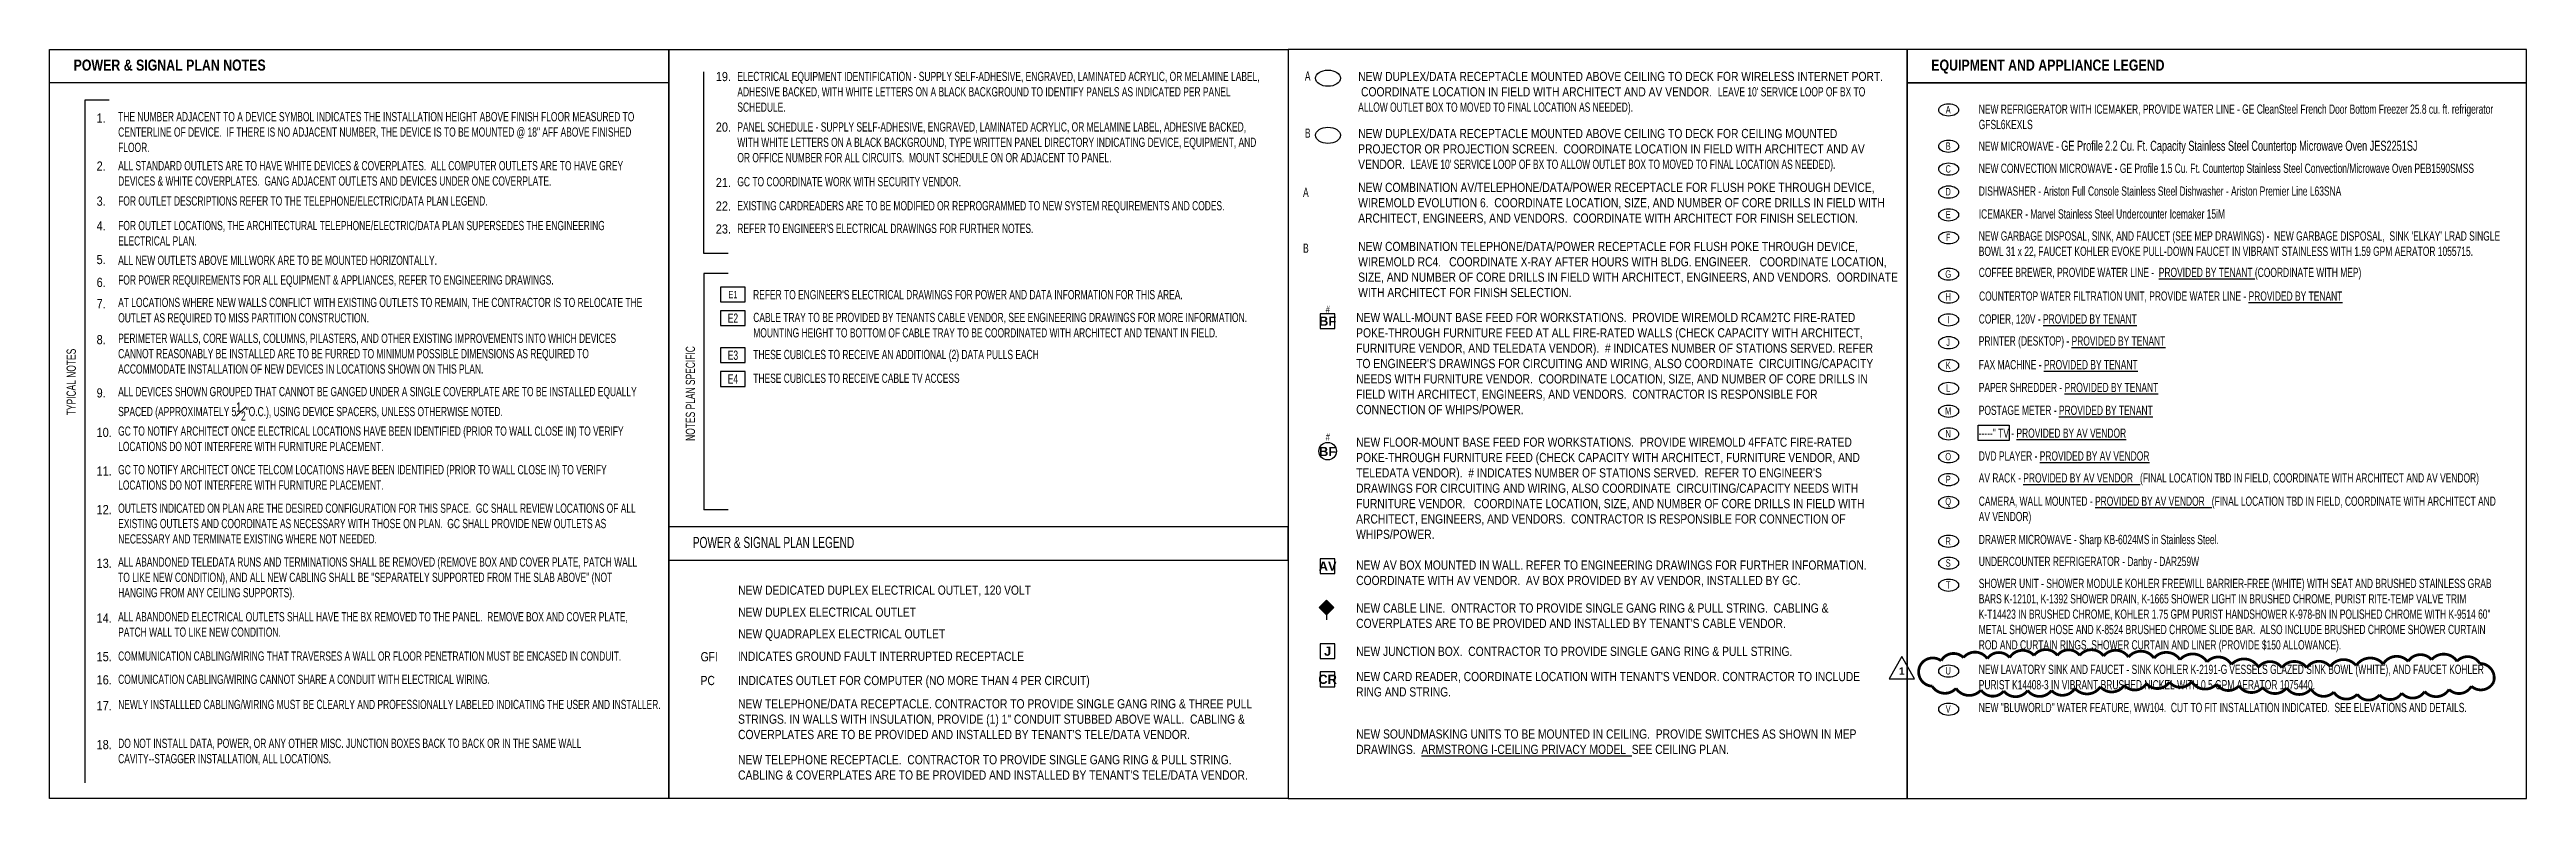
# Model space of a CAD drawing. Header units: inches. Extents: x 1251 to 3941, y 569 to 1382.
import ezdxf
from ezdxf.enums import TextEntityAlignment as Align

# ---------------------------------------------------------------- set-up
doc = ezdxf.new("R2010")
doc.units = ezdxf.units.IN
doc.header["$LTSCALE"] = 96
doc.header["$MEASUREMENT"] = 0
for name, color, linetype in [('A-Anno-PwrS', 7, 'Continuous'), ('A-Anno-Revs-PwrS', 181, 'Continuous'), ('A-Powr-Neww', 4, 'Continuous'), ('Legend 300$0$A-Anno-PwrS', 7, 'Continuous'), ('Legend 300$0$A-Powr-Neww', 4, 'Continuous')]:
    doc.layers.add(name, color=color, linetype=linetype)
doc.styles.add('Legend 300$0$OTJ_Title1', font='ARIALN.TTF')
doc.styles.add('Legend 300$0$XFINE_1-8', font='ARIALN.TTF', dxfattribs={"width": 0.8, "height": 8})
doc.styles.add('OTJ_Title1', font='arialbd.ttf')
doc.styles.add('RomanS', font='romans.shx')
doc.styles.add('XFINE', font='helvlght.shx', dxfattribs={"width": 0.85, "bigfont": 'special.shx'})
doc.styles.add('XFINE_0', font='ARIALN.TTF', dxfattribs={"width": 0.8})
doc.styles.add('XFINE_1', font='ARIALN.TTF', dxfattribs={"width": 0.8, "height": 1.25})
doc.styles.add('XFINE_1-8', font='ARIALN.TTF', dxfattribs={"width": 0.8, "height": 10})

# ---------------------------------------------------------------- blocks, each defined once
blk = doc.blocks.new('multi-note')
at = {"color": 4}
blk.add_lwpolyline([(-1.67, -1), (1.67, -1), (1.67, 1), (-1.67, 1)], close=True, dxfattribs=at)
at = {"color": 0, "style": 'XFINE_0', "width": 0.8}
blk.add_attdef('MULTI-NOTE', text='', height=1, dxfattribs=at).set_placement((0, 0), align=Align.MIDDLE_CENTER)
blk = doc.blocks.new('Legend 300$0$CABLE')
at = {"layer": 'Legend 300$0$A-Powr-Neww'}
blk.add_hatch(color=256, dxfattribs=at).paths.add_polyline_path([(0, 21.3), (8, 13.3), (0, 5.3), (-8, 13.3)])
blk.add_lwpolyline([(0, 21.3), (8, 13.3), (0, 5.3), (-8, 13.3), (0, 21.3)])
blk.add_line((0, 5.3), (0, 0), dxfattribs=at)
blk = doc.blocks.new('A$C727C1CD3')
at = {"color": 0, "linetype": 'ByBlock', "lineweight": -2}
blk.add_ellipse((13.7, 6.7), major_axis=(10.8, 0), ratio=0.619048, dxfattribs=at)
at = {"layer": 'Legend 300$0$A-Powr-Neww', "style": 'XFINE_1', "width": 0.8, "flags": 8}
blk.add_attdef('EQUIP', text='', height=8, dxfattribs=at).set_placement((15, 7), align=Align.MIDDLE)
blk = doc.blocks.new('A$C63DA0F89')
at = {"color": 0, "linetype": 'ByBlock', "lineweight": -2}
blk.add_lwpolyline([(8.8, 0), (24.8, 0), (24.8, 16), (8.8, 16)], close=True, dxfattribs=at)
at = {"color": 0, "linetype": 'ByBlock', "lineweight": -2, "style": 'OTJ_Title1', "flags": 8}
blk.add_attdef('CODE', text='', height=8, dxfattribs=at).set_placement((16.8, 8), align=Align.MIDDLE)
blk = doc.blocks.new('A$C39A66B45')
blk.add_circle((16.8, 9.6), 9.55)
at = {"color": 0, "linetype": 'ByBlock', "lineweight": -2, "style": 'OTJ_Title1', "flags": 8}
blk.add_attdef('CODE', text='', height=8, dxfattribs=at).set_placement((16.8, 9.2), align=Align.MIDDLE)
blk = doc.blocks.new('Anno_Revision_A')
blk.add_lwpolyline([(1.73, -1), (0, 2), (-1.73, -1)], close=True)
at = {"color": 7, "style": 'RomanS'}
blk.add_attdef('REVISION', text='', height=1, dxfattribs=at).set_placement((0, 0.06), align=Align.MIDDLE)

msp = doc.modelspace()

# ---------------------------------------------------------------- linework, layer by layer
msp.add_lwpolyline([(1961.6, 1160.7), (1961.6, 1358)])
at = {"color": 6}
msp.add_lwpolyline([(3379, 957.8), (3345.2, 957.8), (3345.2, 974.5), (3379, 974.5)], close=True, dxfattribs=at)
at = {"layer": 'A-Anno-PwrS'}
for p, q in [((1289.2, 1327.2), (1289.2, 585.9)), ((1315.6, 1327.2), (1289.2, 1327.2)), ((1988.1, 1160.7), (1961.6, 1160.7)), ((1961.6, 1139), (1961.6, 882.3)), ((1988.1, 1139), (1961.6, 1139)), ((1988.1, 882.3), (1961.6, 882.3))]:
    msp.add_line(p, q, dxfattribs=at)
at = {"layer": 'A-Anno-PwrS', "color": 5}
for points in [[(1251, 1382.2), (1923.4, 1382.2), (1923.4, 569), (1251, 569)], [(1251, 1382.2), (1923.4, 1382.2), (1923.4, 1346.2), (1251, 1346.2)], [(1923.4, 1382.2), (2595.9, 1382.2), (2595.9, 569), (1923.4, 569)], [(2595.9, 569), (3268.3, 569), (3268.3, 1382.2), (2595.9, 1382.2)], [(3268.3, 1346.2), (3940.8, 1346.2), (3940.8, 1382.2), (3268.3, 1382.2)], [(3268.3, 569), (3940.8, 569), (3940.8, 1345.9), (3268.3, 1345.9)]]:
    msp.add_lwpolyline(points, close=True, dxfattribs=at)
at = {"layer": 'A-Anno-Revs-PwrS', "const_width": 3}
msp.add_lwpolyline([(3355.3, 720.8, 0.5), (3329.4, 722, 0.5), (3305.2, 718.5, 0.5), (3281.6, 711.6, 0.5), (3295.4, 690.9, 0.5), (3321.3, 688.6, 0.5), (3348.4, 686.8, 0.5), (3373.2, 685.7, 0.5), (3399.1, 686.3, 0.5), (3425, 686.3, 0.5), (3450.4, 688.6, 0.5), (3478.1, 690.3, 0.5), (3504, 692, 0.5), (3528.2, 693.7, 0.5), (3553, 695.5, 0.5), (3577.2, 696, 0.5), (3604.3, 693.2, 0.5), (3628.5, 691.4, 0.5), (3654.4, 689.7, 0.5), (3680.3, 689.1, 0.5), (3706.8, 688, 0.5), (3731.6, 684.5, 0.5), (3757, 682.2, 0.5), (3781.2, 681.6, 0.5), (3805.4, 683.4, 0.5), (3830.2, 685.1, 0.5), (3856.7, 687.4, 0.5), (3880.9, 690.9, 0.5), (3905.1, 695.5, 0.5), (3890.1, 715.6, 0.5), (3865.3, 717.9, 0.5), (3837.7, 719.7, 0.5), (3812.3, 717.9, 0.5), (3785.2, 715, 0.5), (3755.8, 713.3, 0.5), (3727.6, 712.2, 0.5), (3702.2, 711, 0.5), (3675.1, 711, 0.5), (3649.8, 711.6, 0.5), (3620.4, 714.5, 0.5), (3593.9, 717.3, 0.5), (3564.5, 719.7, 0.5), (3536.3, 721.4, 0.5), (3508.6, 722.5, 0.5), (3481.5, 723.7, 0.5), (3455.6, 724.3, 0.5), (3431.4, 724.3, 0.5), (3406, 724.3, 0.5), (3379.5, 722, 0.5)], format="xyb", close=True, dxfattribs=at)
at = {"layer": 'Legend 300$0$A-Anno-PwrS', "color": 5}
msp.add_lwpolyline([(1923.4, 827.9), (2595.9, 827.9), (2595.9, 863.9), (1923.4, 863.9)], close=True, dxfattribs=at)
at = {"layer": 'Legend 300$0$A-Powr-Neww'}
for centre in [(2639.3, 1351.1), (2639.3, 1289.1)]:
    msp.add_ellipse(centre, major_axis=(13.5, 0), ratio=0.652921, dxfattribs=at)

# ---------------------------------------------------------------- block references
msp.add_blockref('Legend 300$0$CABLE', (2637.7, 763.1))
at = {"layer": 'A-Anno-PwrS'}
ref = msp.add_blockref('A$C727C1CD3', (3299.6, 1309.9), dxfattribs=at)
ref.add_attrib('EQUIP', 'A', dxfattribs={"layer": 'Legend 300$0$A-Powr-Neww', "height": 8, "style": 'XFINE_1', "width": 0.8, "flags": 8}).set_placement((3312.8, 1316.9), align=Align.MIDDLE)
ref = msp.add_blockref('A$C727C1CD3', (3299.6, 1270.5), dxfattribs=at)
ref.add_attrib('EQUIP', 'B', dxfattribs={"layer": 'Legend 300$0$A-Powr-Neww', "height": 8, "style": 'XFINE_1', "width": 0.8, "flags": 8}).set_placement((3312.8, 1277.4), align=Align.MIDDLE)
ref = msp.add_blockref('A$C727C1CD3', (3299.6, 1245.7), dxfattribs=at)
ref.add_attrib('EQUIP', 'C', dxfattribs={"layer": 'Legend 300$0$A-Powr-Neww', "height": 8, "style": 'XFINE_1', "width": 0.8, "flags": 8}).set_placement((3312.8, 1252.6), align=Align.MIDDLE)
ref = msp.add_blockref('A$C727C1CD3', (3299.6, 1220.8), dxfattribs=at)
ref.add_attrib('EQUIP', 'D', dxfattribs={"layer": 'Legend 300$0$A-Powr-Neww', "height": 8, "style": 'XFINE_1', "width": 0.8, "flags": 8}).set_placement((3312.8, 1227.8), align=Align.MIDDLE)
ref = msp.add_blockref('A$C727C1CD3', (3299.6, 1196), dxfattribs=at)
ref.add_attrib('EQUIP', 'E', dxfattribs={"layer": 'Legend 300$0$A-Powr-Neww', "height": 8, "style": 'XFINE_1', "width": 0.8, "flags": 8}).set_placement((3312.8, 1203), align=Align.MIDDLE)
ref = msp.add_blockref('A$C727C1CD3', (3299.6, 1171.2), dxfattribs=at)
ref.add_attrib('EQUIP', 'F', dxfattribs={"layer": 'Legend 300$0$A-Powr-Neww', "height": 8, "style": 'XFINE_1', "width": 0.8, "flags": 8}).set_placement((3312.8, 1178.2), align=Align.MIDDLE)
ref = msp.add_blockref('A$C727C1CD3', (3299.6, 1131.6), dxfattribs=at)
ref.add_attrib('EQUIP', 'G', dxfattribs={"layer": 'Legend 300$0$A-Powr-Neww', "height": 8, "style": 'XFINE_1', "width": 0.8, "flags": 8}).set_placement((3312.8, 1138.5), align=Align.MIDDLE)
at = {"layer": 'A-Anno-PwrS', "xscale": 8, "yscale": 8, "zscale": 8}
msp.add_blockref('multi-note', (1993.1, 1116.2), dxfattribs=at).add_auto_attribs({'MULTI-NOTE': 'E1'})
at = {"layer": 'A-Anno-PwrS'}
ref = msp.add_blockref('A$C727C1CD3', (3299.6, 1106.8), dxfattribs=at)
ref.add_attrib('EQUIP', 'H', dxfattribs={"layer": 'Legend 300$0$A-Powr-Neww', "height": 8, "style": 'XFINE_1', "width": 0.8, "flags": 8}).set_placement((3312.8, 1113.7), align=Align.MIDDLE)
ref = msp.add_blockref('multi-note', (1993.1, 1090.5), dxfattribs=dict(at, xscale=8, yscale=8, zscale=8))
ref.add_attrib('MULTI-NOTE', 'E2', dxfattribs={"layer": '0', "color": 0, "height": 10, "style": 'XFINE_0', "width": 0.8}).set_placement((1993.1, 1090.5), align=Align.MIDDLE_CENTER)
ref = msp.add_blockref('A$C727C1CD3', (3299.6, 1082), dxfattribs=at)
ref.add_attrib('EQUIP', 'I', dxfattribs={"layer": 'Legend 300$0$A-Powr-Neww', "height": 8, "style": 'XFINE_1', "width": 0.8, "flags": 8}).set_placement((3312.8, 1088.9), align=Align.MIDDLE)
ref = msp.add_blockref('multi-note', (1993.1, 1050.3), dxfattribs=dict(at, xscale=8, yscale=8, zscale=8))
ref.add_attrib('MULTI-NOTE', 'E3', dxfattribs={"layer": '0', "color": 0, "height": 10, "style": 'XFINE_0', "width": 0.8}).set_placement((1993.1, 1050.3), align=Align.MIDDLE_CENTER)
ref = msp.add_blockref('A$C727C1CD3', (3299.6, 1057.2), dxfattribs=at)
ref.add_attrib('EQUIP', 'J', dxfattribs={"layer": 'Legend 300$0$A-Powr-Neww', "height": 8, "style": 'XFINE_1', "width": 0.8, "flags": 8}).set_placement((3312.8, 1064.2), align=Align.MIDDLE)
ref = msp.add_blockref('multi-note', (1993.1, 1024.5), dxfattribs=dict(at, xscale=8, yscale=8, zscale=8))
ref.add_attrib('MULTI-NOTE', 'E4', dxfattribs={"layer": '0', "color": 0, "height": 10, "style": 'XFINE_0', "width": 0.8}).set_placement((1993.1, 1024.5), align=Align.MIDDLE_CENTER)
ref = msp.add_blockref('A$C727C1CD3', (3299.6, 1032.4), dxfattribs=at)
ref.add_attrib('EQUIP', 'K', dxfattribs={"layer": 'Legend 300$0$A-Powr-Neww', "height": 8, "style": 'XFINE_1', "width": 0.8, "flags": 8}).set_placement((3312.8, 1039.4), align=Align.MIDDLE)
ref = msp.add_blockref('A$C727C1CD3', (3299.6, 1007.6), dxfattribs=at)
ref.add_attrib('EQUIP', 'L', dxfattribs={"layer": 'Legend 300$0$A-Powr-Neww', "height": 8, "style": 'XFINE_1', "width": 0.8, "flags": 8}).set_placement((3312.8, 1014.6), align=Align.MIDDLE)
ref = msp.add_blockref('A$C727C1CD3', (3299.6, 982.8), dxfattribs=at)
ref.add_attrib('EQUIP', 'M', dxfattribs={"layer": 'Legend 300$0$A-Powr-Neww', "height": 8, "style": 'XFINE_1', "width": 0.8, "flags": 8}).set_placement((3312.8, 989.8), align=Align.MIDDLE)
ref = msp.add_blockref('A$C727C1CD3', (3299.6, 958.1), dxfattribs=at)
ref.add_attrib('EQUIP', 'N', dxfattribs={"layer": 'Legend 300$0$A-Powr-Neww', "height": 8, "style": 'XFINE_1', "width": 0.8, "flags": 8}).set_placement((3312.8, 965), align=Align.MIDDLE)
ref = msp.add_blockref('A$C727C1CD3', (3299.6, 933.3), dxfattribs=at)
ref.add_attrib('EQUIP', 'O', dxfattribs={"layer": 'Legend 300$0$A-Powr-Neww', "height": 8, "style": 'XFINE_1', "width": 0.8, "flags": 8}).set_placement((3312.8, 940.2), align=Align.MIDDLE)
ref = msp.add_blockref('A$C727C1CD3', (3299.6, 908.5), dxfattribs=at)
ref.add_attrib('EQUIP', 'P', dxfattribs={"layer": 'Legend 300$0$A-Powr-Neww', "height": 8, "style": 'XFINE_1', "width": 0.8, "flags": 8}).set_placement((3312.8, 915.4), align=Align.MIDDLE)
ref = msp.add_blockref('A$C727C1CD3', (3299.6, 883.7), dxfattribs=at)
ref.add_attrib('EQUIP', 'Q', dxfattribs={"layer": 'Legend 300$0$A-Powr-Neww', "height": 8, "style": 'XFINE_1', "width": 0.8, "flags": 8}).set_placement((3312.8, 890.6), align=Align.MIDDLE)
ref = msp.add_blockref('A$C727C1CD3', (3299.6, 841.6), dxfattribs=at)
ref.add_attrib('EQUIP', 'R', dxfattribs={"layer": 'Legend 300$0$A-Powr-Neww', "height": 8, "style": 'XFINE_1', "width": 0.8, "flags": 8}).set_placement((3312.8, 848.5), align=Align.MIDDLE)
ref = msp.add_blockref('A$C727C1CD3', (3299.6, 817.8), dxfattribs=at)
ref.add_attrib('EQUIP', 'S', dxfattribs={"layer": 'Legend 300$0$A-Powr-Neww', "height": 8, "style": 'XFINE_1', "width": 0.8, "flags": 8}).set_placement((3312.8, 824.7), align=Align.MIDDLE)
ref = msp.add_blockref('A$C727C1CD3', (3299.6, 793.9), dxfattribs=at)
ref.add_attrib('EQUIP', 'T', dxfattribs={"layer": 'Legend 300$0$A-Powr-Neww', "height": 8, "style": 'XFINE_1', "width": 0.8, "flags": 8}).set_placement((3312.8, 800.9), align=Align.MIDDLE)
ref = msp.add_blockref('A$C727C1CD3', (3299.6, 700.6), dxfattribs=at)
ref.add_attrib('EQUIP', 'U', dxfattribs={"layer": 'Legend 300$0$A-Powr-Neww', "height": 8, "style": 'XFINE_1', "width": 0.8, "flags": 8}).set_placement((3312.8, 707.6), align=Align.MIDDLE)
ref = msp.add_blockref('A$C727C1CD3', (3299.6, 659.2), dxfattribs=at)
ref.add_attrib('EQUIP', 'V', dxfattribs={"layer": 'Legend 300$0$A-Powr-Neww', "height": 8, "style": 'XFINE_1', "width": 0.8, "flags": 8}).set_placement((3312.8, 666.1), align=Align.MIDDLE)
at = {"layer": 'A-Anno-Revs-PwrS'}
ref = msp.add_blockref('Anno_Revision_A', (3262.5, 707), dxfattribs=dict(at, xscale=8, yscale=8, zscale=8))
ref.add_attrib('REVISION', '1', dxfattribs={"layer": '0', "color": 7, "height": 8, "style": 'OTJ_Title1'}).set_placement((3262.5, 707.4), align=Align.MIDDLE)
at = {"layer": 'A-Powr-Neww', "color": 4, "linetype": 'Continuous', "lineweight": -3}
ref = msp.add_blockref('A$C63DA0F89', (2622.1, 1079.3), dxfattribs=at)
ref.add_attrib('CODE', 'BF', dxfattribs={"layer": '0', "color": 0, "linetype": 'ByBlock', "lineweight": -2, "height": 10, "style": 'OTJ_Title1', "flags": 8}).set_placement((2638.9, 1087.3), align=Align.MIDDLE)
ref = msp.add_blockref('A$C39A66B45', (2622.1, 936.5), dxfattribs=at)
ref.add_attrib('CODE', 'BF', dxfattribs={"layer": '0', "color": 0, "linetype": 'ByBlock', "lineweight": -2, "height": 10, "style": 'OTJ_Title1', "flags": 8}).set_placement((2638.9, 945.7), align=Align.MIDDLE)
ref = msp.add_blockref('A$C63DA0F89', (2622.1, 813.2), dxfattribs=at)
ref.add_attrib('CODE', 'AV', dxfattribs={"layer": '0', "color": 0, "linetype": 'ByBlock', "lineweight": -2, "height": 10, "style": 'OTJ_Title1', "flags": 8}).set_placement((2638.9, 821.2), align=Align.MIDDLE)
ref = msp.add_blockref('A$C63DA0F89', (2622.1, 720.9), dxfattribs=at)
ref.add_attrib('CODE', 'J', dxfattribs={"layer": '0', "color": 0, "linetype": 'ByBlock', "lineweight": -2, "height": 10, "style": 'OTJ_Title1', "flags": 8}).set_placement((2638.9, 728.9), align=Align.MIDDLE)
ref = msp.add_blockref('A$C63DA0F89', (2622.1, 690.4), dxfattribs=at)
ref.add_attrib('CODE', 'CR', dxfattribs={"layer": '0', "color": 0, "linetype": 'ByBlock', "lineweight": -2, "height": 10, "style": 'OTJ_Title1', "flags": 8}).set_placement((2638.9, 698.4), align=Align.MIDDLE)

# ---------------------------------------------------------------- texts
at = {"layer": 'A-Anno-PwrS', "style": 'OTJ_Title1', "width": 0.8}
for s, p in [('POWER & SIGNAL PLAN NOTES', (1277.1, 1359.3)), ('EQUIPMENT AND APPLIANCE LEGEND', (3294.4, 1359.3))]:
    msp.add_text(s, height=12, dxfattribs=at).set_placement(p)
at = {"layer": 'A-Anno-PwrS', "style": 'XFINE_1-8', "width": 0.8}
for p in [(2636.9, 1096.1), (2636.9, 957.6)]:
    msp.add_text('#', height=8, rotation=359.9157, dxfattribs=at).set_placement(p)
at = {"layer": 'A-Anno-PwrS', "char_height": 10, "attachment_point": 1}
for s, insert, width, style in [('{\\fArial|b0|i0|c0|p34;19.}', (1974.5, 1357.9), 8, 'XFINE'), ('A', (2614.2, 1358.4), 8.506, 'XFINE_1-8'), ('NEW REFRIGERATOR WITH ICEMAKER, PROVIDE WATER LINE - GE CleanSteel French Door Bottom Freezer 25.8 cu. ft. refrigerator GFSL6KEXLS', (3346, 1322.5), 565.972, 'XFINE_1-8'), ('{\\fArial|b0|i0|c0|p34;1.}', (1302.1, 1312.8), 3.733, 'XFINE'), ('{\\fArial|b0|i0|c0|p34;20.}', (1974.5, 1303), 8, 'XFINE'), ('B', (2614.2, 1296.4), 8.506, 'XFINE_1-8'), ('NEW MICROWAVE - {\\H1.0833x;GE Profile\\H0.65385x; \\H1.5294x;2.2 Cu. Ft. Capacity Stainless Steel Countertop Microwave Oven JES2251SJ}', (3346, 1283.1), 566.234, 'XFINE_1-8'), ('{\\fArial|b0|i0|c0|p34;2.}', (1302.1, 1260.7), 7.467, 'XFINE'), ('{\\fArial|b0|i0|c0|p34;21.}', (1974.5, 1242.8), 8, 'XFINE'), ('NEW CONVECTION MICROWAVE - GE Profile 1.5 Cu. Ft. Countertop Stainless Steel Convection/Microwave Oven PEB1590SMSS', (3346, 1258.3), 566.234, 'XFINE_1-8'), ('{\\fArial|b0|i0|c0|p34;3.}', (1302.1, 1222.6), 8.533, 'XFINE'), ('{\\fArial|b0|i0|c0|p34;22.}', (1974.5, 1217.3), 8, 'XFINE'), ('A', (2612.2, 1232.2), 8.506, 'XFINE_1-8'), ('DISHWASHER - Ariston Full Console Stainless Steel Dishwasher - Ariston Premier Line L63SNA', (3346, 1233.5), 568.312, 'XFINE_1-8'), ('{\\fArial|b0|i0|c0|p34;4.}', (1302.1, 1195.8), 9.067, 'XFINE'), ('{\\fArial|b0|i0|c0|p34;23.}', (1974.5, 1192.4), 8, 'XFINE'), ("NEW GARBAGE DISPOSAL, SINK, AND FAUCET (SEE MEP DRAWINGS) -  NEW GARBAGE DISPOSAL,  SINK 'ELKAY' LRAD SINGLE BOWL 31 x 22, FAUCET KOHLER EVOKE PULL-DOWN FAUCET IN VIBRANT STAINLESS WITH 1.59 GPM AERATOR 1055715.", (3346, 1184.8), 568.312, 'XFINE_1-8'), ('ICEMAKER - Marvel Stainless Steel Undercounter Icemaker 15iM', (3346, 1208.7), 568.312, 'XFINE_1-8'), ('{\\fArial|b0|i0|c0|p34;5.}', (1302.1, 1159.2), 9.067, 'XFINE'), ('B', (2612.2, 1171.5), 8.506, 'XFINE_1-8'), ('{\\fArial|b0|i0|c0|p34;6.}', (1302.1, 1134.4), 10.667, 'XFINE'), ('COFFEE BREWER, PROVIDE WATER LINE -  {\\LPROVIDED BY TENANT} (COORDINATE WITH MEP)', (3346, 1145.2), 567.88, 'XFINE_1-8'), ('{\\fArial|b0|i0|c0|p34;7.}', (1302.1, 1111.2), 8, 'XFINE'), ("REFER TO ENGINEER'S ELECTRICAL DRAWINGS FOR POWER AND DATA INFORMATION FOR THIS AREA.", (2015, 1121.1), 565.371, 'XFINE_1-8'), ('COUNTERTOP WATER FILTRATION UNIT, PROVIDE WATER LINE - {\\LPROVIDED BY TENANT}', (3346.3, 1119.5), 568.312, 'XFINE_1-8'), ('CABLE TRAY TO BE PROVIDED BY TENANTS CABLE VENDOR, SEE ENGINEERING DRAWINGS FOR MORE INFORMATION.  MOUNTING HEIGHT TO BOTTOM OF CABLE TRAY TO BE COORDINATED WITH ARCHITECT AND TENANT IN FIELD.', (2015.2, 1096.3), 571.061, 'XFINE_1-8'), ('COPIER, 120V - {\\LPROVIDED BY TENANT}', (3346, 1094.7), 568.312, 'XFINE_1-8'), ('{\\fArial|b0|i0|c0|p34;8.}', (1302.1, 1072.2), 8, 'XFINE'), ('THESE CUBICLES TO RECEIVE AN ADDITIONAL (2) DATA PULLS EACH', (2015.2, 1056.1), 571.061, 'XFINE_1-8'), ('PRINTER (DESKTOP) - {\\LPROVIDED BY TENANT}', (3346, 1070.8), 568.312, 'XFINE_1-8'), ('THESE CUBICLES TO RECEIVE CABLE TV ACCESS', (2015.2, 1030.3), 571.061, 'XFINE_1-8'), ('FAX MACHINE - {\\LPROVIDED BY TENANT}', (3346, 1045.1), 568.312, 'XFINE_1-8'), ('{\\fArial|b0|i0|c0|p34;9.}', (1302.1, 1014.4), 8, 'XFINE'), ('PAPER SHREDDER - {\\LPROVIDED BY TENANT}', (3346, 1020.3), 568.312, 'XFINE_1-8'), ('POSTAGE METER - {\\LPROVIDED BY TENANT}', (3346, 995.5), 568.312, 'XFINE_1-8'), ('{\\fArial|b0|i0|c0|p34;10.}', (1302.1, 971.5), 8, 'XFINE'), ('-----" TV - {\\LPROVIDED BY AV VENDOR}', (3346, 970.7), 568.312, 'XFINE_1-8'), ('DVD PLAYER - {\\LPROVIDED BY AV VENDOR}', (3346, 945.9), 568.312, 'XFINE_1-8'), ('{\\fArial|b0|i0|c0|p34;11.}', (1302.1, 929.6), 8, 'XFINE'), ('AV RACK - {\\LPROVIDED BY AV VENDOR}   (FINAL LOCATION TBD IN FIELD, COORDINATE WITH ARCHITECT AND AV VENDOR)', (3346, 922.1), 568.312, 'XFINE_1-8'), ('{\\fArial|b0|i0|c0|p34;12.}', (1302.1, 887.7), 8, 'XFINE'), ('CAMERA, WALL MOUNTED - {\\LPROVIDED BY AV VENDOR}   (FINAL LOCATION TBD IN FIELD, COORDINATE WITH ARCHITECT AND AV VENDOR)', (3346, 896.8), 568.312, 'XFINE_1-8'), ('DRAWER MICROWAVE - Sharp KB-6024MS in Stainless Steel.', (3346, 855.2), 568.312, 'XFINE_1-8'), ('{\\fArial|b0|i0|c0|p34;13.}', (1302.1, 829.4), 8, 'XFINE'), ('SHOWER UNIT - SHOWER MODULE KOHLER FREEWILL BARRIER-FREE (WHITE) WITH SEAT AND BRUSHED STAINLESS GRAB BARS K-12101, K-1392 SHOWER DRAIN, K-1665 SHOWER LIGHT IN BRUSHED CHROME, PURIST RITE-TEMP VALVE TRIM K-T14423 IN BRUSHED CHROME, KOHLER 1.75 GPM PURIST HANDSHOWER K-978-BN IN POLISHED CHROME WITH K-9514 60" METAL SHOWER HOSE AND K-8524 BRUSHED CHROME SLIDE BAR.  ALSO INCLUDE BRUSHED CHROME SHOWER CURTAIN ROD AND CURTAIN RINGS, SHOWER CURTAIN AND LINER (PROVIDE $150 ALLOWANCE).', (3346, 807.5), 568.312, 'XFINE_1-8'), ('UNDERCOUNTER REFRIGERATOR - Danby - DAR259W', (3346, 831.4), 568.312, 'XFINE_1-8'), ('{\\fArial|b0|i0|c0|p34;14.}', (1302.1, 769.9), 8, 'XFINE'), ('{\\fArial|b0|i0|c0|p34;15.}', (1302.1, 728), 8, 'XFINE'), ('{\\fArial|b0|i0|c0|p34;16.}', (1302.1, 702.8), 8, 'XFINE'), ('NEW LAVATORY SINK AND FAUCET - SINK KOHLER K-2191-G{\\H0.75x;\\C250;\\c2105123; }VESSELS GLAZED SINK BOWL (WHITE), AND FAUCET KOHLER PURIST K14408-3 IN VIBRANT BRUSHED NICKEL WITH 0.5 GPM AERATOR 1075440.', (3346, 714.2), 568.312, 'XFINE_1-8'), ('{\\fArial|b0|i0|c0|p34;17.}', (1302.1, 674.7), 8, 'XFINE'), ('NEW "BLUWORLD" WATER FEATURE, WW104.  CUT TO FIT INSTALLATION INDICATED.  SEE ELEVATIONS AND DETAILS.', (3346, 672.8), 568.312, 'XFINE_1-8'), ('{\\fArial|b0|i0|c0|p34;18.}', (1302.1, 632.5), 8, 'XFINE')]:
    msp.add_mtext(s, dxfattribs=dict(at, insert=insert, width=width, style=style))
at = {"layer": 'A-Anno-PwrS', "char_height": 10, "attachment_point": 2, "rotation": 90, "style": 'XFINE_1-8'}
for s, insert, width in [('TYPICAL NOTES', (1269.5, 1021.2), 154.469), ('NOTES PLAN SPECIFIC', (1941.9, 1008.7), 259.395)]:
    msp.add_mtext(s, dxfattribs=dict(at, insert=insert, width=width))
at = {"layer": 'Legend 300$0$A-Anno-PwrS', "style": 'Legend 300$0$OTJ_Title1', "width": 0.8}
msp.add_text('POWER & SIGNAL PLAN LEGEND', height=12, dxfattribs=at).set_placement((1949.5, 841))
at = {"layer": 'Legend 300$0$A-Anno-PwrS', "char_height": 10, "attachment_point": 1, "style": 'Legend 300$0$XFINE_1-8'}
for s, insert, width in [('\\pt220;ELECTRICAL EQUIPMENT IDENTIFICATION - SUPPLY SELF-ADHESIVE, ENGRAVED, LAMINATED ACRYLIC, OR MELAMINE LABEL, ADHESIVE BACKED, WITH WHITE LETTERS ON A BLACK BACKGROUND TO IDENTIFY PANELS AS INDICATED PER PANEL SCHEDULE. ', (1997.9, 1358), 567.654), ("{\\fArial|b0|i0|c0|p34;NEW DUPLEX/DATA RECEPTACLE MOUNTED ABOVE CEILING TO DECK FOR WIRELESS INTERNET PORT.  COORDINATE LOCATION IN FIELD WITH ARCHITECT AND AV VENDOR.  }LEAVE 10' SERVICE LOOP OF BX TO ALLOW OUTLET BOX TO MOVED TO FINAL LOCATION AS NEEDED).", (2672.1, 1358), 568.312), ('THE NUMBER ADJACENT TO A DEVICE SYMBOL INDICATES THE INSTALLATION HEIGHT ABOVE FINISH FLOOR MEASURED TO CENTERLINE OF DEVICE.  IF THERE IS NO ADJACENT NUMBER, THE DEVICE IS TO BE MOUNTED @ 18" AFF ABOVE FINISHED FLOOR.', (1325.5, 1314.3), 567.654), ('\\pt220;PANEL SCHEDULE - SUPPLY SELF-ADHESIVE, ENGRAVED, LAMINATED ACRYLIC, OR MELAMINE LABEL, ADHESIVE BACKED, WITH WHITE LETTERS ON A BLACK BACKGROUND, TYPE WRITTEN PANEL DIRECTORY INDICATING DEVICE, EQUIPMENT, AND OR OFFICE NUMBER FOR ALL CIRCUITS.  MOUNT SCHEDULE ON OR ADJACENT TO PANEL.', (1997.9, 1303.2), 567.654), ("{\\fArial|b0|i0|c0|p34;NEW DUPLEX/DATA RECEPTACLE MOUNTED ABOVE CEILING TO DECK FOR CEILING MOUNTED PROJECTOR OR PROJECTION SCREEN.  COORDINATE LOCATION IN FIELD WITH ARCHITECT AND AV VENDOR.  }LEAVE 10' SERVICE LOOP OF BX TO ALLOW OUTLET BOX TO MOVED TO FINAL LOCATION AS NEEDED).", (2672.1, 1296), 568.312), ('ALL STANDARD OUTLETS ARE TO HAVE WHITE DEVICES & COVERPLATES.  ALL COMPUTER OUTLETS ARE TO HAVE GREY DEVICES & WHITE COVERPLATES.  GANG ADJACENT OUTLETS AND DEVICES UNDER ONE COVERPLATE.', (1325.5, 1261.1), 567.654), ('GC TO COORDINATE WORK WITH SECURITY VENDOR.', (1997.9, 1243.7), 567.654), ('{\\fArial|b0|i0|c0|p34;NEW COMBINATION AV/TELEPHONE/DATA/POWER RECEPTACLE FOR FLUSH POKE THROUGH DEVICE, WIREMOLD EVOLUTION 6.  COORDINATE LOCATION, SIZE, AND NUMBER OF CORE DRILLS IN FIELD WITH ARCHITECT, ENGINEERS, AND VENDORS.  COORDINATE WITH ARCHITECT FOR FINISH SELECTION.}', (2672.1, 1237.5), 596.183), ('FOR OUTLET DESCRIPTIONS REFER TO THE TELEPHONE/ELECTRIC/DATA PLAN LEGEND.', (1325.5, 1222.8), 567.654), ('EXISTING CARDREADERS ARE TO BE MODIFIED OR REPROGRAMMED TO NEW SYSTEM REQUIREMENTS AND CODES.', (1997.9, 1217.6), 567.654), ('FOR OUTLET LOCATIONS, THE ARCHITECTURAL TELEPHONE/ELECTRIC/DATA PLAN SUPERSEDES THE ENGINEERING ELECTRICAL PLAN.', (1325.5, 1196.1), 567.654), ("REFER TO ENGINEER'S ELECTRICAL DRAWINGS FOR FURTHER NOTES.", (1997.9, 1193), 567.654), ('ALL NEW OUTLETS ABOVE MILLWORK ARE TO BE MOUNTED HORIZONTALLY.', (1325.5, 1158.4), 567.654), ('{\\fArial|b0|i0|c0|p34;NEW COMBINATION TELEPHONE/DATA/POWER RECEPTACLE FOR FLUSH POKE THROUGH DEVICE, WIREMOLD RC4}.{\\fArial|b0|i0|c0|p34;   COORDINATE X-RAY AFTER HOURS WITH BLDG. ENGINEER.   COORDINATE LOCATION, SIZE, AND NUMBER OF CORE DRILLS IN FIELD WITH ARCHITECT, ENGINEERS, AND VENDORS.  OORDINATE WITH ARCHITECT FOR FINISH SELECTION.}', (2672.1, 1173.4), 596.183), ('FOR POWER REQUIREMENTS FOR ALL EQUIPMENT & APPLIANCES, REFER TO ENGINEERING DRAWINGS.', (1325.5, 1137), 567.654), ('AT LOCATIONS WHERE NEW WALLS CONFLICT WITH EXISTING OUTLETS TO REMAIN, THE CONTRACTOR IS TO RELOCATE THE OUTLET AS REQUIRED TO MISS PARTITION CONSTRUCTION.', (1325.5, 1112.6), 567.654), ("{\\fArial|b0|i0|c0|p34;NEW WALL-MOUNT BASE FEED FOR WORKSTATIONS.  PROVIDE WIREMOLD RCAM2TC FIRE-RATED POKE-THROUGH FURNITURE FEED AT ALL FIRE-RATED WALLS (CHECK CAPACITY WITH ARCHITECT, FURNITURE VENDOR, AND TELEDATA VENDOR).  # INDICATES NUMBER OF STATIONS SERVED. REFER TO ENGINEER'S DRAWINGS FOR CIRCUITING AND WIRING, ALSO COORDINATE  CIRCUITING/CAPACITY NEEDS WITH FURNITURE VENDOR.  COORDINATE LOCATION, SIZE, AND NUMBER OF CORE DRILLS IN FIELD WITH ARCHITECT, ENGINEERS, AND VENDORS.  CONTRACTOR IS RESPONSIBLE FOR CONNECTION OF WHIPS/POWER.}", (2669.9, 1096.3), 568.312), ('PERIMETER WALLS, CORE WALLS, COLUMNS, PILASTERS, AND OTHER EXISTING IMPROVEMENTS INTO WHICH DEVICES CANNOT REASONABLY BE INSTALLED ARE TO BE FURRED TO MINIMUM POSSIBLE DIMENSIONS AS REQUIRED TO ACCOMMODATE INSTALLATION OF NEW DEVICES IN LOCATIONS SHOWN ON THIS PLAN. ', (1325.5, 1073.7), 567.654), ('\\A1;ALL DEVICES SHOWN GROUPED THAT CANNOT BE GANGED UNDER A SINGLE COVERPLATE ARE TO BE INSTALLED EQUALLY SPACED (APPROXIMATELY 5\\S1#2;"O.C.), USING DEVICE SPACERS, UNLESS OTHERWISE NOTED. ', (1325.5, 1015.8), 567.654), ('GC TO NOTIFY ARCHITECT ONCE ELECTRICAL LOCATIONS HAVE BEEN IDENTIFIED (PRIOR TO WALL CLOSE IN) TO VERIFY LOCATIONS DO NOT INTERFERE WITH FURNITURE PLACEMENT.', (1325.5, 972.9), 567.654), ("{\\fArial|b0|i0|c0|p34;NEW FLOOR-MOUNT BASE FEED FOR WORKSTATIONS.  PROVIDE WIREMOLD 4FFATC FIRE-RATED POKE-THROUGH FURNITURE FEED (CHECK CAPACITY WITH ARCHITECT, FURNITURE VENDOR, AND TELEDATA VENDOR).  # INDICATES NUMBER OF STATIONS SERVED.  REFER TO ENGINEER'S DRAWINGS FOR CIRCUITING AND WIRING, ALSO COORDINATE  CIRCUITING/CAPACITY NEEDS WITH FURNITURE VENDOR.   COORDINATE LOCATION, SIZE, AND NUMBER OF CORE DRILLS IN FIELD WITH ARCHITECT, ENGINEERS, AND VENDORS.  CONTRACTOR IS RESPONSIBLE FOR CONNECTION OF WHIPS/POWER.}", (2669.9, 960.9), 568.312), ('GC TO NOTIFY ARCHITECT ONCE TELCOM LOCATIONS HAVE BEEN IDENTIFIED (PRIOR TO WALL CLOSE IN) TO VERIFY LOCATIONS DO NOT INTERFERE WITH FURNITURE PLACEMENT.', (1325.5, 931), 567.654), ('OUTLETS INDICATED ON PLAN ARE THE DESIRED CONFIGURATION FOR THIS SPACE.  GC SHALL REVIEW LOCATIONS OF ALL EXISTING OUTLETS AND COORDINATE AS NECESSARY WITH THOSE ON PLAN.  GC SHALL PROVIDE NEW OUTLETS AS NECESSARY AND TERMINATE EXISTING WHERE NOT NEEDED.', (1325.5, 889.2), 567.654), ('\\pt220;ALL ABANDONED TELEDATA RUNS AND TERMINATIONS SHALL BE REMOVED (REMOVE BOX AND COVER PLATE, PATCH WALL TO LIKE NEW CONDITION), AND ALL NEW CABLING SHALL BE "SEPARATELY SUPPORTED FROM THE SLAB ABOVE" (NOT HANGING FROM ANY CEILING SUPPORTS).  ', (1325.5, 830.8), 567.654), ('{\\fArial|b0|i0|c0|p34;NEW AV BOX MOUNTED IN WALL. REFER TO ENGINEERING DRAWINGS FOR FURTHER INFORMATION.  COORDINATE WITH AV VENDOR.  AV BOX PROVIDED BY AV VENDOR, INSTALLED BY GC.}', (2669.9, 827.4), 568.312), ('{\\fArial|b0|i0|c0|p34;NEW DEDICATED DUPLEX ELECTRICAL OUTLET, 120 VOLT}', (1998.8, 800.2), 567.654), ("{\\fArial|b0|i0|c0|p34;NEW CABLE LINE.  ONTRACTOR TO PROVIDE SINGLE GANG RING & PULL STRING.  CABLING & COVERPLATES ARE TO BE PROVIDED AND INSTALLED BY TENANT'S CABLE VENDOR.}", (2669.9, 780.8), 568.312), ('\\pt220;ALL ABANDONED ELECTRICAL OUTLETS SHALL HAVE THE BX REMOVED TO THE PANEL.  REMOVE BOX AND COVER PLATE, PATCH WALL TO LIKE NEW CONDITION.', (1325.5, 771.3), 567.654), ('{\\fArial|b0|i0|c0|p34;NEW DUPLEX ELECTRICAL OUTLET}', (1998.8, 776.3), 567.652), ('\\pt220;COMMUNICATION CABLING/WIRING THAT TRAVERSES A WALL OR FLOOR PENETRATION MUST BE ENCASED IN CONDUIT.', (1325.5, 728.6), 567.654), ('{\\fArial|b0|i0|c0|p34;GFI}', (1958, 727.9), 18.006), ('I{\\fArial|b0|i0|c0|p34;NDICATES GROUND FAULT INTERRUPTED RECEPTACLE}', (1998.7, 728.4), 567.654), ('{\\fArial|b0|i0|c0|p34;NEW QUADRAPLEX ELECTRICAL OUTLET }', (1998.8, 752.8), 567.654), ('{\\fArial|b0|i0|c0|p34;NEW JUNCTION BOX.  CONTRACTOR TO PROVIDE SINGLE GANG RING & PULL STRING.  }', (2669.9, 733.7), 568.312), ('\\pt220;COMUNICATION CABLING/WIRING CANNOT SHARE A CONDUIT WITH ELECTRICAL WIRING.', (1325.5, 703.4), 567.654), ('{\\fArial|b0|i0|c0|p34;PC}', (1958, 702.1), 13.005), ('{\\fArial|b0|i0|c0|p34;INDICATES OUTLET FOR COMPUTER (NO MORE THAN 4 PER CIRCUIT)}', (1998.7, 702.1), 567.722), ("{\\fArial|b0|i0|c0|p34;NEW CARD READER, COORDINATE LOCATION WITH TENANT'S VENDOR. CONTRACTOR TO INCLUDE RING AND STRING.}", (2669.9, 706.4), 568.312), ('\\pt220;NEWLY INSTALLLED CABLING/WIRING MUST BE CLEARLY AND PROFESSIONALLY LABELED INDICATING THE USER AND INSTALLER.', (1325.5, 676.1), 567.654), ('{\\fArial|b0|i0|c0|p34;NEW TELEPHONE/DATA RECEPTACLE. CONTRACTOR TO PROVIDE SINGLE GANG RING & THREE PULL STRINGS. IN WALLS WITH INSULATION, PROVIDE (1) 1" CONDUIT STUBBED ABOVE WALL.  CABLING & COVERPLATES ARE TO BE PROVIDED AND INSTALLED BY TENANT\'S TELE/DATA VENDOR.}', (1998.7, 676.8), 567.654), ('\\pt220;DO NOT INSTALL DATA, POWER, OR ANY OTHER MISC. JUNCTION BOXES BACK TO BACK OR IN THE SAME WALL CAVITY--STAGGER INSTALLATION, ALL LOCATIONS.', (1325.5, 633.9), 567.654), ('{\\fArial|b0|i0|c0|p34;NEW SOUNDMASKING UNITS TO BE MOUNTED IN CEILING.  PROVIDE SWITCHES AS SHOWN IN MEP DRAWINGS.  \\LARMSTRONG I-CEILING\\l \\LPRIVACY MODEL\\l  SEE CEILING PLAN.}', (2669.9, 644), 568.312), ("{\\fArial|b0|i0|c0|p34;NEW TELEPHONE RECEPTACLE.  CONTRACTOR TO PROVIDE SINGLE GANG RING & PULL STRING.  CABLING & COVERPLATES ARE TO BE PROVIDED AND INSTALLED BY TENANT'S TELE/DATA VENDOR.}", (1998.7, 616.1), 568.312)]:
    msp.add_mtext(s, dxfattribs=dict(at, insert=insert, width=width))

doc.saveas('drawing.dxf')
